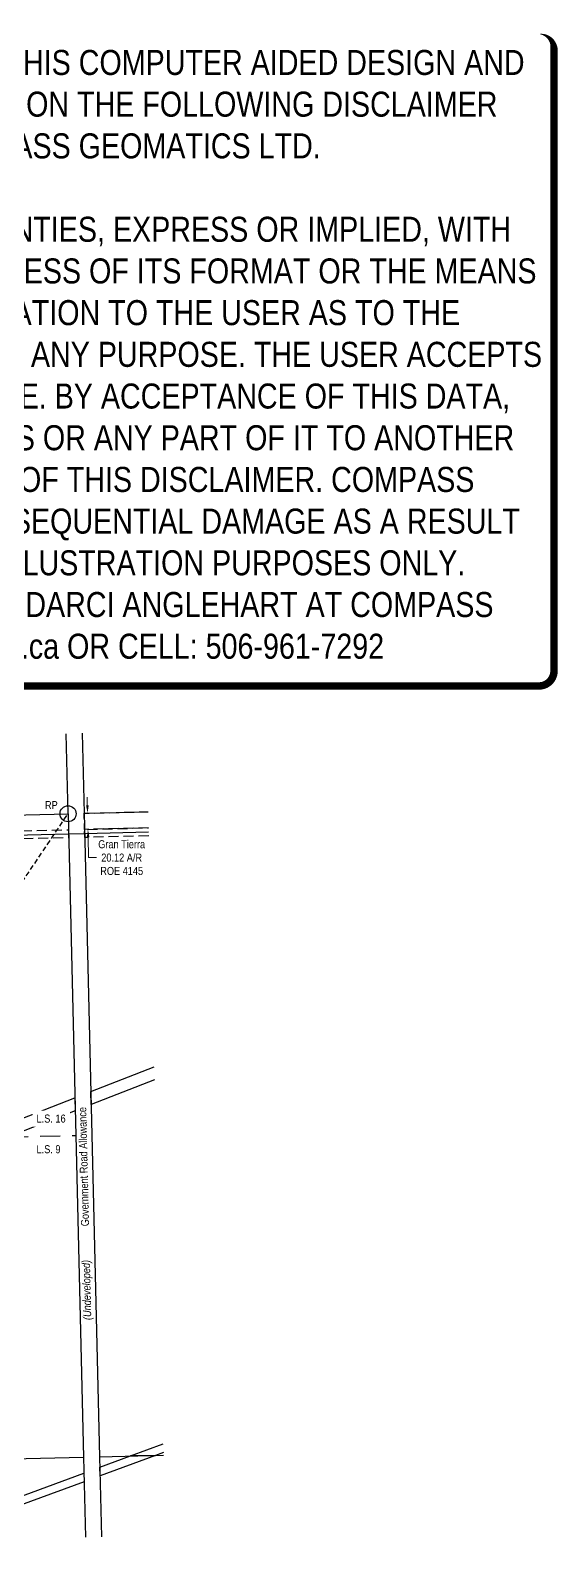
# Model space of a CAD drawing. Extents: x 614217 to 616191, y 5895747 to 5897672.
# Drawn here: x 615532 to 616191, y 5895783 to 5897672 of the extents above; entities that cross this region are included whole.
import ezdxf
from ezdxf.enums import TextEntityAlignment as Align

# ---------------------------------------------------------------- set-up
doc = ezdxf.new("R2010")
doc.units = 0
doc.header["$LTSCALE"] = 5
doc.header["$PDSIZE"] = 0.5
for name, pattern in [('foc-ACCESSROAD', [3.75, 2.5, -1.25]), ('foc-FLOWLINE', [3.75, 2.5, -1.25]), ('foc-LSD', [8, 5, -3]), ('foc-QUARTERLINE', [33, 25, -3, 2, -3]), ('foc-TIELINE', [1.875, 1.25, -0.625])]:
    doc.linetypes.add(name, pattern=pattern)
doc.layers.get('Defpoints').update_dxf_attribs({"color": 9})
for name, color, linetype in [('35', 37, 'Continuous'), ('AS-POWER', 104, 'foc-POWER'), ('C-RW', 13, 'Continuous'), ('F-AR', 190, 'foc-ACCESSROAD'), ('F-EZE', 190, 'foc-FLOWLINE'), ('F-RW', 190, 'Continuous'), ('L-QSEC', 8, 'foc-QUARTERLINE'), ('L-ROAD-T', 7, 'Continuous'), ('L-SEC', 7, 'Continuous'), ('L-SECTION-LSD', 7, 'foc-LSD'), ('L-TIE', 7, 'foc-TIELINE')]:
    doc.layers.add(name, color=color, linetype=linetype)
doc.layers.add('DISCLAIMER', color=7, linetype='Continuous', plot=False)
doc.layers.add('F-EZE-T', color=190, linetype='Continuous', lineweight=9)
doc.layers.add('T-TEXT', color=48, linetype='Continuous', lineweight=18)
doc.styles.add('100L', font='ARIALN.TTF', dxfattribs={"height": 11})
doc.styles.add('80', font='ARIALN.TTF', dxfattribs={"height": 10})
doc.styles.add('80CG', font='ARIALN.TTF', dxfattribs={"height": 10})
doc.styles.add('80L', font='ARIALN.TTF', dxfattribs={"height": 10})
doc.styles.add('80LS', font='ARIALNI.TTF', dxfattribs={"height": 10})
doc.styles.add('foc-LtypeFont', font='ARIALN.TTF', dxfattribs={"height": 7.35})
doc.linetypes.add('foc-POWER', pattern='A,6,-1,["P",foc-LtypeFont,S=0.2,R=0,X=-0.625,Y=-0.75],-1.24,4', length=12.24)
doc.dimstyles.new('Compass 5 000', dxfattribs={"dimscale": 5, "dimtxt": 9, "dimasz": 2, "dimexe": 0.2, "dimexo": 0.0625, "dimgap": 0.5, "dimtad": 0, "dimtih": 1, "dimtoh": 1, "dimzin": 0, "dimdsep": 46, "dimtxsty": '80CG', "dimcen": 0.1, "dimse1": 1, "dimse2": 1, "dimclrd": 256, "dimclrt": 256, "dimaunit": 1, "dimadec": 4, "dimazin": 0, "dimtfac": 0.06, "dimtofl": 0, "dimtmove": 0, "dimatfit": 1, "dimfxl": 0.2, "dimtolj": 1, "dimtzin": 0, "dimlwd": -1, "dimarcsym": 0})

# ---------------------------------------------------------------- blocks, each defined once
blk = doc.blocks.new('*U453')
at = {"layer": '35', "color": 3}
blk.add_circle((0, 0), 10, dxfattribs=at)
at = {"layer": '35', "color": 3, "style": '80'}
blk.add_attdef('RP_001', (-28.8, 5.8), '', height=10, dxfattribs=at)
blk = doc.blocks.new('*D436')
at = {"layer": 'Defpoints', "color": 0, "transparency": 16777216}
for p in [(615626.9, 5896694.2), (615604.1, 5896673.5), (615627.4, 5896674)]:
    blk.add_point(p, dxfattribs=at)
at = {"layer": 'F-EZE-T', "transparency": 16777216}
for p, q in [((615603.3, 5896703.6), (615603.1, 5896713.6)), ((615604.3, 5896663.5), (615604.9, 5896638.1)), ((615604.9, 5896638.1), (615614.9, 5896638.1))]:
    blk.add_line(p, q, dxfattribs=at)
for points in [[(615605, 5896703.6), (615601.7, 5896703.6), (615603.6, 5896693.6)], [(615606, 5896663.5), (615602.7, 5896663.4), (615604.1, 5896673.5)]]:
    blk.add_solid(points, dxfattribs=at)
at = {"layer": 'F-EZE-T', "transparency": 16777216, "insert": (615646.2, 5896638.1), "char_height": 10, "attachment_point": 5, "style": '80CG'}
blk.add_mtext('\\A1;Gran Tierra\\P20.12 A/R\\PROE 4145', dxfattribs=at)
blk = doc.blocks.new('Disclaimer_Legal')
at = {"layer": 'DISCLAIMER', "color": 254, "flags": 128}
blk.add_lwpolyline([(-3612.9, -1104.6, 37.5, 37.5, 0), (4096.1, -1104.6, 37.5, 37.5, 0.414214), (4171.1, -1029.6, 37.5, 37.5, 0), (4171.1, 2078.7, 37.5, 0, 0.414214), (4096.1, 2153.7, 0, 0, 0), (-3612.9, 2153.7, 0, 0, 0.414214), (-3687.9, 2078.7, 0, 0, 0), (-3687.9, -1029.6, 0, 37.5, 0.414214)], format="xyseb", close=True, dxfattribs=at)
at = {"layer": 'DISCLAIMER', "color": 254, "insert": (241.6, 533.9), "char_height": 125, "width": 7717.568, "attachment_point": 5, "style": '80'}
blk.add_mtext('NOTICE TO THE CORPORATION, PERSON &/OR PERSONS REGARDING THIS COMPUTER AIDED DESIGN AND DRAFTING (CADD) FILES. ACCEPTANCE OF THE CADD DATA IS BASED ON THE FOLLOWING DISCLAIMER WHICH COVERS ALL CADD DATA RECIEVED FROM COMPASS GEOMATICS LTD.\\P{\\fArial Narrow|b1|i0|c0|p34;DISCLAIMER}\\PCOMPASS GEOMATICS LTD. MAKES NO REPRESENTATION OR WARRANTIES, EXPRESS OR IMPLIED, WITH RESPECT TO THE REUSE OF THE DATA PROVIDED HEREWITH, REGARDLESS OF ITS FORMAT OR THE MEANS OF ITS TRANSMISSION. THERE IS NO GUARANTEE OR REPRESENTATION TO THE USER AS TO THE ACCURACY, CURRENCY, SUITABILITY OR RELIABILITY OF THIS DATA FOR ANY PURPOSE. THE USER ACCEPTS THE DATA "AS IS", AND ASSUMES ALL RISKS ASSOCIATED WITH ITS USE. BY ACCEPTANCE OF THIS DATA, THE USER AGREES NOT TO TRANSMIT THIS DATA OR PROVIDE ACCESS OR ANY PART OF IT TO ANOTHER PARTY UNLESS THE USER SHALL INCLUDE WITH THE DATA A COPY OF THIS DISCLAIMER. COMPASS GEOMATICS LTD. ASSUMES NO RESPONSIBILITY FOR ACTUAL OR CONSEQUENTIAL DAMAGE AS A RESULT OF ANY USER\'S RELIANCE ON THIS DATA. THIS CADD FILE IS FOR ILLUSTRATION PURPOSES ONLY.\\PIF YOU REQUIRE MORE ACCURATE INFORMATION, PLEASE CONTACT DARCI ANGLEHART AT COMPASS GEOMATICS LTD. VIA EMAIL: darci.anglehart@compassgeomatics.ca OR CELL: 506-961-7292', dxfattribs=at)

msp = doc.modelspace()

# ---------------------------------------------------------------- linework, layer by layer
at = {"layer": 'AS-POWER', "flags": 128}
msp.add_lwpolyline([(614675.71, 5896645.826), (614986.76, 5896653.527), (614998.888, 5896653.823), (615579.806, 5896667.987), (615599.913, 5896668.362), (615679.779, 5896670.337)], dxfattribs=at)
at = {"layer": 'C-RW'}
for points in [[(615698.361, 5895894.994), (615688.405, 5895891.322), (615657.279, 5895890.56), (615698.106, 5895905.616)], [(615366.041, 5895783.396), (615371.048, 5895785.238), (615394.608, 5895793.902), (615598.955, 5895869.049), (615599.209, 5895858.429), (615398.038, 5895784.45), (615397.248, 5895784.16)]]:
    msp.add_lwpolyline(points, dxfattribs=at)
msp.add_lwpolyline([(615619.148, 5895865.781), (615618.894, 5895876.404), (615657.279, 5895890.56), (615688.405, 5895891.322), (615619.148, 5895865.781)], close=True, dxfattribs=at)
at = {"layer": 'F-AR', "flags": 128}
msp.add_lwpolyline([(615679.659, 5896675.338), (615599.793, 5896673.364), (615599.31, 5896693.489), (615679.177, 5896695.462)], dxfattribs=at)
at = {"layer": 'F-EZE', "flags": 128}
msp.add_lwpolyline([(615288.857, 5896655.88), (614995.631, 5896648.739), (615002.144, 5896658.906), (615287.462, 5896665.854), (615307.598, 5896666.345), (615367.032, 5896667.795), (615382.98, 5896668.185), (615579.686, 5896672.988), (615579.926, 5896662.985), (615377.312, 5896658.038), (615365.003, 5896657.738), (615308.994, 5896656.372), (615288.857, 5896655.88)], close=True, dxfattribs=at)
msp.add_lwpolyline([(615679.899, 5896665.335), (615600.033, 5896663.361), (615599.793, 5896673.364), (615679.659, 5896675.338)], dxfattribs=at)
at = {"layer": 'F-RW'}
for points in [[(615687.203, 5896360.565), (615608.03, 5896329.701), (615607.642, 5896345.899), (615686.815, 5896376.761)], [(615412.8, 5896269.903), (615587.713, 5896338.132), (615588.101, 5896321.931), (615418.363, 5896255.721)]]:
    msp.add_lwpolyline(points, dxfattribs=at)
at = {"layer": 'L-QSEC'}
for p, q in [((614828.87, 5895870.269), (615598.474, 5895889.117)), ((615618.577, 5895889.611), (615698.443, 5895891.574))]:
    msp.add_line(p, q, dxfattribs=at)
at = {"layer": 'L-SEC'}
for p, q in [((615579.207, 5896692.993), (615576.811, 5896792.964)), ((615596.914, 5896793.458), (615599.311, 5896693.489)), ((614775.081, 5896673.264), (615579.207, 5896692.993)), ((615579.207, 5896692.993), (615598.474, 5895889.117)), ((615599.311, 5896693.489), (615679.177, 5896695.464)), ((615599.311, 5896693.489), (615618.577, 5895889.611)), ((615598.474, 5895889.117), (615600.869, 5895789.147)), ((615618.577, 5895889.611), (615620.972, 5895789.639))]:
    msp.add_line(p, q, dxfattribs=at)
at = {"layer": 'L-SECTION-LSD'}
msp.add_line((614784.721, 5896271.344), (615588.84, 5896291.055), dxfattribs=at)
at = {"layer": 'L-TIE'}
msp.add_line((615323.401, 5896311.726), (615579.207, 5896692.992), dxfattribs=at)

# ---------------------------------------------------------------- block references
at = {"xscale": 0.25, "yscale": 0.25, "zscale": 0.25}
msp.add_blockref('Disclaimer_Legal', (615143.344, 5897128.724), dxfattribs=at)
msp.add_blockref('*U453', (615579.207, 5896692.992)).add_auto_attribs({'RP_001': 'RP'})

# ---------------------------------------------------------------- texts
at = {"layer": 'L-ROAD-T', "style": '80L'}
msp.add_text('Government Road Allowance', height=9.99621, rotation=91.372952, dxfattribs=at).set_placement((615598.685, 5896252.035), align=Align.MIDDLE_CENTER)
at = {"layer": 'T-TEXT', "style": '80LS'}
msp.add_text('(Undeveloped)', height=9.99621, rotation=91.372952, dxfattribs=at).set_placement((615602.378, 5896097.95), align=Align.MIDDLE_CENTER)

# ---------------------------------------------------------------- dimensions: what is measured, and where the dimension line sits
at = {"layer": 'F-EZE-T'}
dim = msp.add_linear_dim(base=(615604.069, 5896673.469), p1=(615626.941, 5896694.172), p2=(615627.439, 5896674.047), angle=271.41625, text='Gran Tierra\\P20.12 A/R\\PROE 4145', dimstyle='Compass 5 000', dxfattribs=at)
dim.commit()
dim.dimension.update_dxf_attribs({"geometry": '*D436', "text_midpoint": (615646.157, 5896638.115), "dimtype": 161})

# ---------------------------------------------------------------- next in the draw order: texts
at = {"layer": 'L-SECTION-LSD', "char_height": 10, "attachment_point": 1, "style": '100L', "bg_fill": 3, "box_fill_scale": 1.5, "bg_fill_color": 256, "bg_fill_transparency": 0}
for s, width, insert in [('L.S. 16', 36.94144, (615539.875, 5896317.103)), ('L.S. 9', 30.52728, (615539.875, 5896278.818))]:
    msp.add_mtext_dynamic_manual_height_columns(s, width=width, gutter_width=55, heights=[0], dxfattribs=dict(at, insert=insert))

doc.saveas('drawing.dxf')
